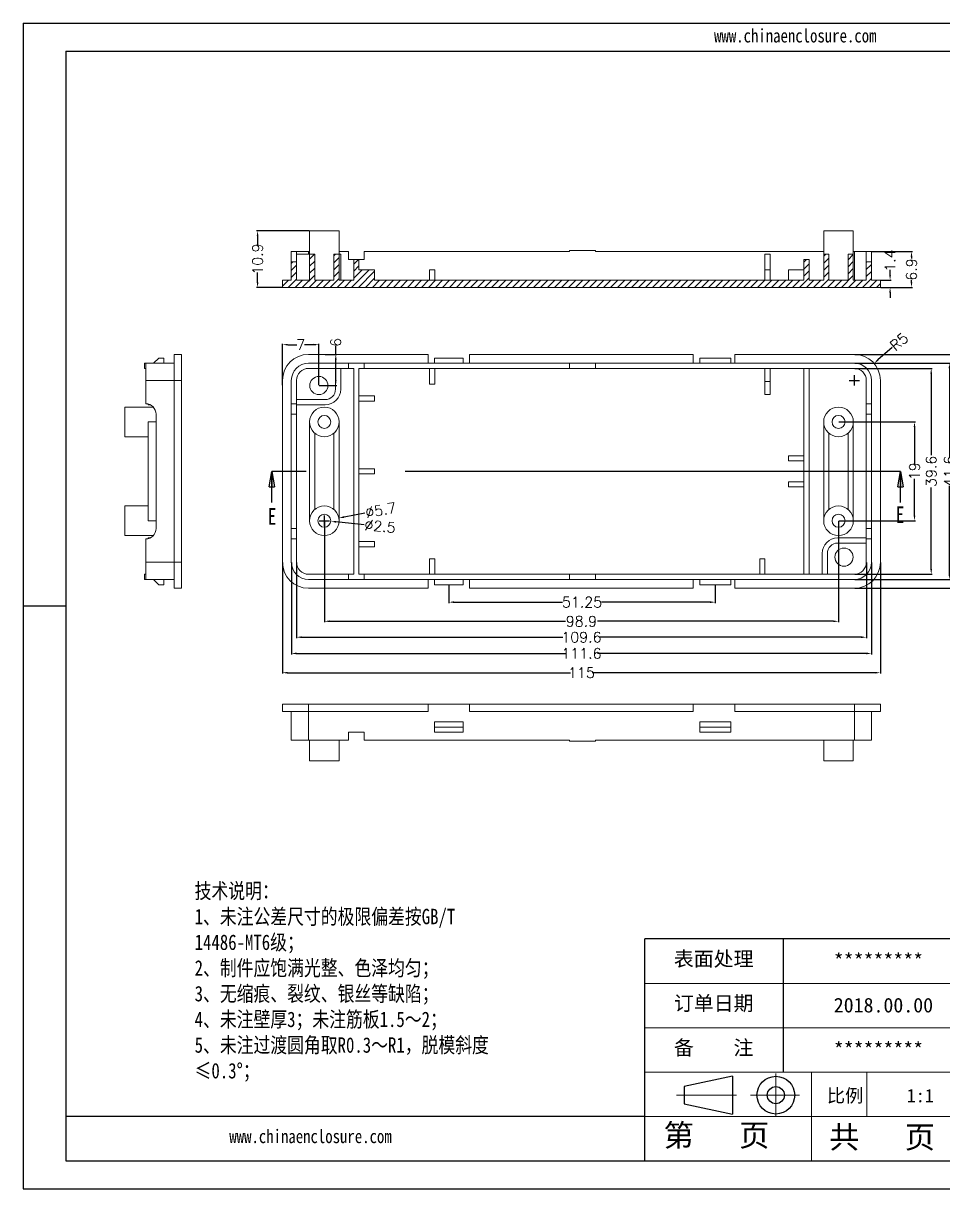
# Model space of a CAD drawing. Header units: inches. Extents: x 2946 to 3809, y 1126 to 1353.
# Drawn here: x 3329.1 to 3506.1, y 1128.8 to 1352.9 of the extents above; entities that cross this region are included whole.
import ezdxf

# ---------------------------------------------------------------- set-up
doc = ezdxf.new("R2010")
doc.units = ezdxf.units.IN
doc.header["$LTSCALE"] = 15
doc.linetypes.add('CENTER2', pattern=[28.575, 19.05, -3.175, 3.175, -3.175])
doc.linetypes.add('PHANTOM', pattern=[12.7, 6.35, -1.27, 1.27, -1.27, 1.27, -1.27])
doc.layers.add('文字', color=81, linetype='Continuous')
for name, color, linetype, lineweight in [('粗实线', 7, 'Continuous', 30), ('细实线', 3, 'Continuous', 9), ('细点划线', 2, 'CENTER2', 9)]:
    doc.layers.add(name, color=color, linetype=linetype, lineweight=lineweight)
doc.styles.add('SLDTEXTSTYLE0', font='TXT', dxfattribs={"width": 0.75})
doc.styles.get("Standard").update_dxf_attribs({"font": 'txt', "bigfont": 'gbcbig.shx'})
doc.styles.add('宋体', font='', dxfattribs={"width": 0.8, "height": 3.5})
doc.styles.get('宋体').set_extended_font_data('SimSun')
doc.dimstyles.new('2.5', dxfattribs={"dimtxt": 2, "dimasz": 1, "dimexe": 0.18, "dimexo": 0.0625, "dimgap": 0.09, "dimtad": 0, "dimdsep": 46, "dimtxsty": 'Standard', "dimcen": 1, "dimclrd": 3, "dimclre": 3, "dimadec": 0, "dimazin": 2, "dimtfac": 1, "dimtofl": 0, "dimtmove": 0, "dimatfit": 3, "dimfxl": 1, "dimtolj": 1, "dimtzin": 0, "dimarcsym": 0})

# ---------------------------------------------------------------- blocks, each defined once
blk = doc.blocks.new('_CLOSED')
at = {"color": 0, "linetype": 'ByBlock', "lineweight": -2}
for p, q in [((-1, 0.166667), (0, 0)), ((-1, 0.166667), (-1, -0.166667)), ((0, 0), (-1, -0.166667)), ((0, 0), (-1, 0))]:
    blk.add_line(p, q, dxfattribs=at)
blk = doc.blocks.new('*D232')
at = {"color": 3, "lineweight": -2}
for p, q in [((3410.95, 1244.89), (3410.95, 1241.41)), ((3462.2, 1244.89), (3462.2, 1241.41)), ((3411.95, 1241.59), (3432.82, 1241.59)), ((3461.2, 1241.59), (3440.33, 1241.59))]:
    blk.add_line(p, q, dxfattribs=at)
at = {"color": 3}
for points in [[(3411.95, 1241.76), (3411.95, 1241.43), (3410.95, 1241.59)], [(3461.2, 1241.76), (3461.2, 1241.43), (3462.2, 1241.59)]]:
    blk.add_solid(points, dxfattribs=at)
at = {"layer": 'Defpoints', "color": 0}
for p in [(3410.95, 1244.96), (3462.2, 1244.96), (3462.2, 1241.59)]:
    blk.add_point(p, dxfattribs=at)
at = {"color": 0, "insert": (3436.57, 1241.59), "char_height": 2, "attachment_point": 5}
blk.add_mtext('\\A1;51.25', dxfattribs=at)
blk = doc.blocks.new('*D233')
at = {"color": 3, "lineweight": -2}
for p, q in [((3387, 1257.19), (3387, 1237.73)), ((3485.9, 1257.19), (3485.9, 1237.73)), ((3388, 1237.91), (3433.36, 1237.91)), ((3484.9, 1237.91), (3439.54, 1237.91))]:
    blk.add_line(p, q, dxfattribs=at)
at = {"color": 3}
for points in [[(3388, 1238.08), (3388, 1237.75), (3387, 1237.91)], [(3484.9, 1238.08), (3484.9, 1237.75), (3485.9, 1237.91)]]:
    blk.add_solid(points, dxfattribs=at)
at = {"layer": 'Defpoints', "color": 0}
for p in [(3387, 1257.26), (3485.9, 1257.26), (3485.9, 1237.91)]:
    blk.add_point(p, dxfattribs=at)
at = {"color": 0, "insert": (3436.45, 1237.91), "char_height": 2, "attachment_point": 5}
blk.add_mtext('\\A1;98.9', dxfattribs=at)
blk = doc.blocks.new('*D234')
at = {"color": 3, "lineweight": -2}
for p, q in [((3381.65, 1249.19), (3381.65, 1234.67)), ((3491.25, 1249.19), (3491.25, 1234.67)), ((3382.65, 1234.85), (3432.86, 1234.85)), ((3490.25, 1234.85), (3440.04, 1234.85))]:
    blk.add_line(p, q, dxfattribs=at)
at = {"color": 3}
for points in [[(3382.65, 1235.02), (3382.65, 1234.68), (3381.65, 1234.85)], [(3490.25, 1235.02), (3490.25, 1234.68), (3491.25, 1234.85)]]:
    blk.add_solid(points, dxfattribs=at)
at = {"layer": 'Defpoints', "color": 0}
for p in [(3381.65, 1249.26), (3491.25, 1249.26), (3381.65, 1234.85)]:
    blk.add_point(p, dxfattribs=at)
at = {"color": 0, "insert": (3436.45, 1234.85), "char_height": 2, "attachment_point": 5}
blk.add_mtext('\\A1;109.6', dxfattribs=at)
blk = doc.blocks.new('*D235')
at = {"color": 3, "lineweight": -2}
for p, q in [((3380.65, 1249.19), (3380.65, 1231.55)), ((3492.25, 1249.19), (3492.25, 1231.55)), ((3381.65, 1231.73), (3433.36, 1231.73)), ((3491.25, 1231.73), (3439.54, 1231.73))]:
    blk.add_line(p, q, dxfattribs=at)
at = {"color": 3}
for points in [[(3381.65, 1231.9), (3381.65, 1231.56), (3380.65, 1231.73)], [(3491.25, 1231.9), (3491.25, 1231.56), (3492.25, 1231.73)]]:
    blk.add_solid(points, dxfattribs=at)
at = {"layer": 'Defpoints', "color": 0}
for p in [(3380.65, 1249.26), (3492.25, 1249.26), (3380.65, 1231.73)]:
    blk.add_point(p, dxfattribs=at)
at = {"color": 0, "insert": (3436.45, 1231.73), "char_height": 2, "attachment_point": 5}
blk.add_mtext('\\A1;111.6', dxfattribs=at)
blk = doc.blocks.new('*D236')
at = {"color": 3, "lineweight": -2}
for p, q in [((3378.95, 1249.19), (3378.95, 1227.84)), ((3493.95, 1249.19), (3493.95, 1227.84)), ((3379.95, 1228.02), (3434.36, 1228.02)), ((3492.95, 1228.02), (3438.54, 1228.02))]:
    blk.add_line(p, q, dxfattribs=at)
at = {"color": 3}
for points in [[(3379.95, 1228.19), (3379.95, 1227.85), (3378.95, 1228.02)], [(3492.95, 1228.19), (3492.95, 1227.85), (3493.95, 1228.02)]]:
    blk.add_solid(points, dxfattribs=at)
at = {"layer": 'Defpoints', "color": 0}
for p in [(3378.95, 1249.26), (3493.95, 1249.26), (3378.95, 1228.02)]:
    blk.add_point(p, dxfattribs=at)
at = {"color": 0, "insert": (3436.45, 1228.02), "char_height": 2, "attachment_point": 5}
blk.add_mtext('\\A1;115', dxfattribs=at)
blk = doc.blocks.new('*D237')
at = {"color": 3, "lineweight": -2}
for p, q in [((3485.96, 1276.26), (3500.69, 1276.26)), ((3500.51, 1275.26), (3500.51, 1268.18)), ((3500.51, 1258.26), (3500.51, 1265.33)), ((3485.96, 1257.26), (3500.69, 1257.26))]:
    blk.add_line(p, q, dxfattribs=at)
at = {"color": 3}
for points in [[(3500.35, 1275.26), (3500.68, 1275.26), (3500.51, 1276.26)], [(3500.35, 1258.26), (3500.68, 1258.26), (3500.51, 1257.26)]]:
    blk.add_solid(points, dxfattribs=at)
at = {"layer": 'Defpoints', "color": 0}
for p in [(3485.9, 1276.26), (3500.51, 1276.26), (3485.9, 1257.26)]:
    blk.add_point(p, dxfattribs=at)
at = {"color": 0, "insert": (3500.51, 1266.76), "char_height": 2, "attachment_point": 5, "rotation": 90}
blk.add_mtext('\\A1;19', dxfattribs=at)
blk = doc.blocks.new('*D238')
at = {"color": 3, "lineweight": -2}
for p, q in [((3489.01, 1286.56), (3503.91, 1286.56)), ((3503.73, 1285.56), (3503.73, 1269.85)), ((3503.73, 1247.96), (3503.73, 1263.67)), ((3489.01, 1246.96), (3503.91, 1246.96))]:
    blk.add_line(p, q, dxfattribs=at)
at = {"color": 3}
for points in [[(3503.56, 1285.56), (3503.89, 1285.56), (3503.73, 1286.56)], [(3503.56, 1247.96), (3503.89, 1247.96), (3503.73, 1246.96)]]:
    blk.add_solid(points, dxfattribs=at)
at = {"layer": 'Defpoints', "color": 0}
for p in [(3488.95, 1286.56), (3503.73, 1286.56), (3488.95, 1246.96)]:
    blk.add_point(p, dxfattribs=at)
at = {"color": 0, "insert": (3503.73, 1266.76), "char_height": 2, "attachment_point": 5, "rotation": 90}
blk.add_mtext('\\A1;39.6', dxfattribs=at)
blk = doc.blocks.new('*D239')
at = {"color": 3, "lineweight": -2}
for p, q in [((3489.01, 1287.56), (3507.4, 1287.56)), ((3507.22, 1286.56), (3507.22, 1269.51)), ((3507.22, 1246.96), (3507.22, 1264)), ((3489.01, 1245.96), (3507.4, 1245.96))]:
    blk.add_line(p, q, dxfattribs=at)
at = {"color": 3}
for points in [[(3507.06, 1286.56), (3507.39, 1286.56), (3507.22, 1287.56)], [(3507.06, 1246.96), (3507.39, 1246.96), (3507.22, 1245.96)]]:
    blk.add_solid(points, dxfattribs=at)
at = {"layer": 'Defpoints', "color": 0}
for p in [(3488.95, 1287.56), (3507.22, 1287.56), (3488.95, 1245.96)]:
    blk.add_point(p, dxfattribs=at)
at = {"color": 0, "insert": (3507.22, 1266.76), "char_height": 2, "attachment_point": 5, "rotation": 90}
blk.add_mtext('\\A1;41.6', dxfattribs=at)
blk = doc.blocks.new('*D240')
at = {"color": 3, "lineweight": -2}
for p, q in [((3489.01, 1289.26), (3511.08, 1289.26)), ((3510.9, 1288.26), (3510.9, 1268.51)), ((3510.9, 1245.26), (3510.9, 1265)), ((3489.01, 1244.26), (3511.08, 1244.26))]:
    blk.add_line(p, q, dxfattribs=at)
at = {"color": 3}
for points in [[(3510.73, 1288.26), (3511.07, 1288.26), (3510.9, 1289.26)], [(3510.73, 1245.26), (3511.07, 1245.26), (3510.9, 1244.26)]]:
    blk.add_solid(points, dxfattribs=at)
at = {"layer": 'Defpoints', "color": 0}
for p in [(3488.95, 1289.26), (3510.9, 1289.26), (3488.95, 1244.26)]:
    blk.add_point(p, dxfattribs=at)
at = {"color": 0, "insert": (3510.9, 1266.76), "char_height": 2, "attachment_point": 5, "rotation": 90}
blk.add_mtext('\\A1;45', dxfattribs=at)
blk = doc.blocks.new('*D241')
at = {"color": 3, "lineweight": -2}
for p, q in [((3387, 1256.26), (3387, 1258.26)), ((3394.8, 1258.72), (3390.78, 1257.96)), ((3386, 1257.26), (3388, 1257.26))]:
    blk.add_line(p, q, dxfattribs=at)
at = {"color": 3}
blk.add_solid([(3390.75, 1258.13), (3390.81, 1257.8), (3389.8, 1257.78)], dxfattribs=at)
at = {"layer": 'Defpoints', "color": 0}
for p in [(3389.8, 1257.78), (3384.2, 1256.73)]:
    blk.add_point(p, dxfattribs=at)
at = {"color": 0, "insert": (3397.84, 1259.28), "char_height": 2, "attachment_point": 5, "rotation": 10.584}
blk.add_mtext('\\A1;∅5.7', dxfattribs=at)
blk = doc.blocks.new('*D242')
at = {"color": 3, "lineweight": -2}
for p, q in [((3387, 1256.26), (3387, 1258.26)), ((3386, 1257.26), (3388, 1257.26)), ((3394.65, 1256.49), (3389.24, 1257.03))]:
    blk.add_line(p, q, dxfattribs=at)
at = {"color": 3}
blk.add_solid([(3389.25, 1257.2), (3389.22, 1256.87), (3388.24, 1257.13)], dxfattribs=at)
at = {"layer": 'Defpoints', "color": 0}
for p in [(3385.75, 1257.38), (3388.24, 1257.13)]:
    blk.add_point(p, dxfattribs=at)
at = {"color": 0, "insert": (3397.72, 1256.18), "char_height": 2, "attachment_point": 5, "rotation": 354.2863}
blk.add_mtext('\\A1;∅2.5', dxfattribs=at)
blk = doc.blocks.new('*D243')
at = {"color": 3, "lineweight": -2}
for p, q in [((3378.95, 1283.32), (3378.95, 1291.3)), ((3385.95, 1283.32), (3385.95, 1291.3)), ((3379.95, 1291.12), (3381.69, 1291.12)), ((3384.95, 1291.12), (3383.2, 1291.12))]:
    blk.add_line(p, q, dxfattribs=at)
at = {"color": 3}
for points in [[(3379.95, 1291.29), (3379.95, 1290.96), (3378.95, 1291.12)], [(3384.95, 1291.29), (3384.95, 1290.96), (3385.95, 1291.12)]]:
    blk.add_solid(points, dxfattribs=at)
at = {"layer": 'Defpoints', "color": 0}
for p in [(3378.95, 1291.12), (3378.95, 1283.26), (3385.95, 1283.26)]:
    blk.add_point(p, dxfattribs=at)
at = {"color": 0, "insert": (3382.45, 1291.12), "char_height": 2, "attachment_point": 5}
blk.add_mtext('\\A1;7', dxfattribs=at)
blk = doc.blocks.new('*D244')
at = {"color": 3, "lineweight": -2}
for p, q in [((3387.18, 1289.26), (3389.38, 1289.26)), ((3389.2, 1289.26), (3389.2, 1290.81)), ((3389.2, 1284.26), (3389.2, 1288.26)), ((3386.01, 1283.26), (3389.38, 1283.26))]:
    blk.add_line(p, q, dxfattribs=at)
at = {"color": 3}
for points in [[(3389.03, 1288.26), (3389.36, 1288.26), (3389.2, 1289.26)], [(3389.03, 1284.26), (3389.36, 1284.26), (3389.2, 1283.26)]]:
    blk.add_solid(points, dxfattribs=at)
at = {"layer": 'Defpoints', "color": 0}
for p in [(3387.11, 1289.26), (3389.2, 1289.26), (3385.95, 1283.26)]:
    blk.add_point(p, dxfattribs=at)
at = {"color": 0, "insert": (3389.2, 1291.57), "char_height": 2, "attachment_point": 5, "rotation": 90}
blk.add_mtext('\\A1;6', dxfattribs=at)
blk = doc.blocks.new('*D245')
at = {"color": 3, "lineweight": -2}
for p, q in [((3495.82, 1304.54), (3495.82, 1305.54)), ((3494.01, 1303.54), (3496, 1303.54)), ((3494.01, 1302.14), (3496, 1302.14)), ((3495.82, 1301.14), (3495.82, 1300.14))]:
    blk.add_line(p, q, dxfattribs=at)
at = {"color": 3}
for points in [[(3495.65, 1304.54), (3495.98, 1304.54), (3495.82, 1303.54)], [(3495.65, 1301.14), (3495.98, 1301.14), (3495.82, 1302.14)]]:
    blk.add_solid(points, dxfattribs=at)
at = {"layer": 'Defpoints', "color": 0}
for p in [(3493.95, 1303.54), (3495.82, 1303.54), (3493.95, 1302.14)]:
    blk.add_point(p, dxfattribs=at)
at = {"color": 0, "insert": (3495.82, 1307.29), "char_height": 2, "attachment_point": 5, "rotation": 90}
blk.add_mtext('\\A1;1.4', dxfattribs=at)
blk = doc.blocks.new('*D246')
at = {"color": 3, "lineweight": -2}
for p, q in [((3492.31, 1309.04), (3500.12, 1309.04)), ((3499.94, 1308.04), (3499.94, 1307.68)), ((3499.94, 1303.14), (3499.94, 1303.5)), ((3494.01, 1302.14), (3500.12, 1302.14))]:
    blk.add_line(p, q, dxfattribs=at)
at = {"color": 3}
for points in [[(3499.77, 1308.04), (3500.1, 1308.04), (3499.94, 1309.04)], [(3499.77, 1303.14), (3500.1, 1303.14), (3499.94, 1302.14)]]:
    blk.add_solid(points, dxfattribs=at)
at = {"layer": 'Defpoints', "color": 0}
for p in [(3492.25, 1309.04), (3499.94, 1309.04), (3493.95, 1302.14)]:
    blk.add_point(p, dxfattribs=at)
at = {"color": 0, "insert": (3499.94, 1305.59), "char_height": 2, "attachment_point": 5, "rotation": 90}
blk.add_mtext('\\A1;6.9', dxfattribs=at)
blk = doc.blocks.new('*D247')
at = {"color": 3, "lineweight": -2}
for p, q in [((3384.08, 1313.04), (3373.98, 1313.04)), ((3374.16, 1312.04), (3374.16, 1310.18)), ((3374.16, 1303.14), (3374.16, 1305)), ((3378.88, 1302.14), (3373.98, 1302.14))]:
    blk.add_line(p, q, dxfattribs=at)
at = {"color": 3}
for points in [[(3373.99, 1312.04), (3374.32, 1312.04), (3374.16, 1313.04)], [(3373.99, 1303.14), (3374.32, 1303.14), (3374.16, 1302.14)]]:
    blk.add_solid(points, dxfattribs=at)
at = {"layer": 'Defpoints', "color": 0}
for p in [(3374.16, 1313.04), (3384.15, 1313.04), (3378.95, 1302.14)]:
    blk.add_point(p, dxfattribs=at)
at = {"color": 0, "insert": (3374.16, 1307.59), "char_height": 2, "attachment_point": 5, "rotation": 90}
blk.add_mtext('\\A1;10.9', dxfattribs=at)
blk = doc.blocks.new('*D258')
at = {"color": 3, "lineweight": -2}
for p, q in [((3496.23, 1290.55), (3493.49, 1288.18)), ((3488.95, 1283.26), (3488.95, 1285.26)), ((3487.95, 1284.26), (3489.95, 1284.26))]:
    blk.add_line(p, q, dxfattribs=at)
at = {"color": 3}
blk.add_solid([(3493.38, 1288.31), (3493.6, 1288.05), (3492.73, 1287.53)], dxfattribs=at)
at = {"layer": 'Defpoints', "color": 0}
for p in [(3492.73, 1287.53), (3488.95, 1284.26)]:
    blk.add_point(p, dxfattribs=at)
at = {"color": 0, "insert": (3497.56, 1291.7), "char_height": 2, "attachment_point": 5, "rotation": 40.8253}
blk.add_mtext('\\A1;R5', dxfattribs=at)

msp = doc.modelspace()

# ---------------------------------------------------------------- hatches: boundary and pattern name
at = {"linetype": 'Continuous', "lineweight": 0}
h = msp.add_hatch(dxfattribs=at)
h.set_pattern_fill('ANSI31', color=4, scale=0.3, style=0)
h.set_pattern_definition([(45, (-343.5881, -406.3511), (-0.6735192, 0.6735192), [])])
h.paths.add_polyline_path([(3493.947, 1302.135), (3493.947, 1303.535), (3492.247, 1303.535), (3492.247, 1307.035), (3491.247, 1307.035), (3491.247, 1303.535), (3488.747, 1303.535), (3488.747, 1308.535), (3487.747, 1308.535), (3487.747, 1303.535), (3484.047, 1303.535), (3484.047, 1308.535), (3483.047, 1308.535), (3483.047, 1303.535), (3480.247, 1303.535), (3480.247, 1307.535), (3479.247, 1307.535), (3479.247, 1303.535), (3396.647, 1303.535), (3396.647, 1305.535), (3393.647, 1305.535), (3393.647, 1307.535), (3392.647, 1307.535), (3392.647, 1303.535), (3389.847, 1303.535), (3389.847, 1308.535), (3388.847, 1308.535), (3388.847, 1303.535), (3385.147, 1303.535), (3385.147, 1308.535), (3384.147, 1308.535), (3384.147, 1303.535), (3381.647, 1303.535), (3381.647, 1307.035), (3380.647, 1307.035), (3380.647, 1303.535), (3378.947, 1303.535), (3378.947, 1302.135)], flags=0)

# ---------------------------------------------------------------- linework, layer by layer
for p, q in [((3329.096, 1352.94), (3646.14, 1352.94)), ((3329.096, 1352.94), (3329.096, 1128.767)), ((3337.299, 1347.602), (3640.802, 1347.602)), ((3337.299, 1347.602), (3337.299, 1134.104)), ((3337.299, 1240.853), (3329.096, 1240.853)), ((3329.096, 1232.551), (3329.096, 1128.767)), ((3512.704, 1176.804), (3448.654, 1176.804)), ((3448.654, 1134.104), (3448.654, 1176.804)), ((3475.342, 1151.184), (3475.342, 1176.804)), ((3448.654, 1142.644), (3337.299, 1142.644)), ((3337.299, 1134.104), (3640.802, 1134.104)), ((3329.096, 1128.767), (3646.14, 1128.767)), ((3329.096, 1128.767), (3475.875, 1128.767))]:
    msp.add_line(p, q)
at = {"color": 7, "linetype": 'Continuous', "lineweight": 15}
for p, q in [((3384.147, 1313.035), (3384.147, 1308.535)), ((3384.147, 1313.035), (3389.847, 1313.035)), ((3389.847, 1308.535), (3389.847, 1313.035)), ((3483.047, 1313.035), (3483.047, 1308.535)), ((3488.747, 1313.035), (3483.047, 1313.035)), ((3488.747, 1308.535), (3488.747, 1313.035)), ((3434.147, 1309.235), (3434.147, 1309.035)), ((3434.147, 1309.235), (3439.147, 1309.235)), ((3439.147, 1309.235), (3439.147, 1309.035)), ((3381.647, 1309.035), (3380.647, 1309.035)), ((3380.647, 1307.035), (3380.647, 1309.035)), ((3380.647, 1307.035), (3380.647, 1303.535)), ((3380.647, 1307.035), (3381.647, 1307.035)), ((3381.647, 1309.035), (3381.647, 1308.535)), ((3383.947, 1309.035), (3381.647, 1309.035)), ((3381.647, 1308.535), (3381.647, 1308.163)), ((3381.647, 1308.535), (3384.147, 1308.535)), ((3381.647, 1308.163), (3381.647, 1307.035)), ((3381.647, 1307.035), (3381.647, 1303.535)), ((3384.147, 1309.035), (3383.947, 1309.035)), ((3384.147, 1308.535), (3384.147, 1303.535)), ((3384.147, 1308.535), (3385.147, 1308.535)), ((3385.147, 1303.535), (3385.147, 1308.535)), ((3388.847, 1308.535), (3388.847, 1303.535)), ((3388.847, 1308.535), (3389.847, 1308.535)), ((3391.647, 1309.035), (3389.847, 1309.035)), ((3389.847, 1303.535), (3389.847, 1308.535)), ((3389.847, 1308.535), (3390.147, 1308.535)), ((3390.147, 1308.535), (3390.147, 1303.535)), ((3391.647, 1307.535), (3391.647, 1309.035)), ((3391.647, 1307.535), (3392.647, 1307.535)), ((3392.647, 1307.535), (3392.647, 1303.535)), ((3392.647, 1307.535), (3393.647, 1307.535)), ((3393.647, 1305.535), (3393.647, 1307.535)), ((3393.647, 1307.535), (3394.647, 1307.535)), ((3394.647, 1307.535), (3394.647, 1309.035)), ((3434.147, 1309.035), (3394.647, 1309.035)), ((3483.047, 1309.035), (3439.147, 1309.035)), ((3471.747, 1308.535), (3472.747, 1308.535)), ((3471.747, 1308.535), (3471.747, 1305.535)), ((3472.747, 1308.535), (3472.747, 1305.535)), ((3479.247, 1303.535), (3479.247, 1307.535)), ((3479.247, 1307.535), (3480.247, 1307.535)), ((3480.247, 1307.535), (3480.247, 1303.535)), ((3483.047, 1303.535), (3483.047, 1308.535)), ((3483.047, 1308.535), (3484.047, 1308.535)), ((3484.047, 1308.535), (3484.047, 1303.535)), ((3487.747, 1303.535), (3487.747, 1308.535)), ((3487.747, 1308.535), (3488.747, 1308.535)), ((3488.947, 1309.035), (3488.747, 1309.035)), ((3488.747, 1308.535), (3488.747, 1303.535)), ((3488.947, 1309.035), (3488.947, 1303.535)), ((3491.247, 1309.035), (3488.947, 1309.035)), ((3491.247, 1309.035), (3492.247, 1309.035)), ((3491.247, 1307.035), (3491.247, 1309.035)), ((3491.247, 1303.535), (3491.247, 1307.035)), ((3491.247, 1307.035), (3492.247, 1307.035)), ((3492.247, 1309.035), (3492.247, 1307.035)), ((3492.247, 1303.535), (3492.247, 1307.035)), ((3393.647, 1305.535), (3396.647, 1305.535)), ((3396.647, 1303.535), (3396.647, 1305.535)), ((3407.247, 1305.535), (3407.247, 1303.535)), ((3408.247, 1305.535), (3407.247, 1305.535)), ((3408.247, 1305.535), (3408.247, 1303.535)), ((3471.747, 1305.535), (3472.747, 1305.535)), ((3471.747, 1305.535), (3471.747, 1303.535)), ((3472.747, 1305.535), (3472.747, 1303.535)), ((3476.247, 1305.535), (3479.247, 1305.535)), ((3476.247, 1305.535), (3476.247, 1303.535)), ((3380.647, 1303.535), (3378.947, 1303.535)), ((3378.947, 1303.535), (3378.947, 1302.135)), ((3384.147, 1303.535), (3381.647, 1303.535)), ((3388.847, 1303.535), (3385.147, 1303.535)), ((3392.647, 1303.535), (3389.847, 1303.535)), ((3479.247, 1303.535), (3396.647, 1303.535)), ((3483.047, 1303.535), (3480.247, 1303.535)), ((3487.747, 1303.535), (3484.047, 1303.535)), ((3491.247, 1303.535), (3488.747, 1303.535)), ((3493.947, 1303.535), (3492.247, 1303.535)), ((3493.947, 1302.135), (3493.947, 1303.535)), ((3493.947, 1302.135), (3378.947, 1302.135)), ((3358.134, 1289.257), (3359.534, 1289.257)), ((3358.134, 1284.257), (3358.134, 1289.257)), ((3359.534, 1289.257), (3359.534, 1284.257)), ((3406.947, 1289.257), (3383.947, 1289.257)), ((3406.947, 1287.557), (3406.947, 1289.257)), ((3414.947, 1289.257), (3414.947, 1287.557)), ((3457.947, 1289.257), (3414.947, 1289.257)), ((3457.947, 1289.257), (3457.947, 1287.557)), ((3465.947, 1287.557), (3465.947, 1289.257)), ((3488.947, 1289.257), (3465.947, 1289.257)), ((3352.434, 1286.557), (3352.434, 1287.557)), ((3352.434, 1287.557), (3352.634, 1287.557)), ((3352.634, 1284.257), (3352.634, 1287.557)), ((3352.634, 1287.557), (3358.134, 1287.557)), ((3355.134, 1288.557), (3354.134, 1287.557)), ((3356.134, 1288.557), (3355.134, 1288.557)), ((3356.134, 1288.557), (3356.134, 1287.557)), ((3391.647, 1287.557), (3383.947, 1287.557)), ((3391.647, 1286.557), (3391.647, 1287.557)), ((3394.647, 1287.557), (3391.647, 1287.557)), ((3394.647, 1287.557), (3394.647, 1286.557)), ((3434.147, 1287.557), (3394.647, 1287.557)), ((3408.197, 1288.557), (3413.697, 1288.557)), ((3408.197, 1287.557), (3408.197, 1288.557)), ((3413.697, 1288.557), (3413.697, 1287.557)), ((3434.147, 1287.557), (3434.147, 1286.557)), ((3439.147, 1287.557), (3434.147, 1287.557)), ((3439.147, 1286.557), (3439.147, 1287.557)), ((3488.947, 1287.557), (3439.147, 1287.557)), ((3459.197, 1287.557), (3459.197, 1288.557)), ((3459.197, 1288.557), (3465.197, 1288.557)), ((3465.197, 1288.557), (3465.197, 1287.557)), ((3352.434, 1286.557), (3352.634, 1286.557)), ((3391.647, 1286.557), (3383.947, 1286.557)), ((3389.147, 1286.557), (3389.147, 1282.557)), ((3390.147, 1282.557), (3390.147, 1286.557)), ((3391.647, 1286.557), (3392.647, 1286.557)), ((3392.647, 1286.557), (3392.647, 1246.957)), ((3393.647, 1246.957), (3393.647, 1286.557)), ((3393.647, 1286.557), (3394.647, 1286.557)), ((3434.147, 1286.557), (3394.647, 1286.557)), ((3407.247, 1283.557), (3407.247, 1286.557)), ((3408.247, 1286.557), (3408.247, 1283.557)), ((3434.147, 1286.557), (3439.147, 1286.557)), ((3488.947, 1286.557), (3439.147, 1286.557)), ((3471.747, 1286.557), (3471.747, 1284.057)), ((3472.747, 1284.057), (3472.747, 1286.557)), ((3479.247, 1246.957), (3479.247, 1286.557)), ((3480.247, 1286.557), (3480.247, 1246.957)), ((3352.634, 1284.257), (3358.134, 1284.257)), ((3352.634, 1279.757), (3352.634, 1284.257)), ((3359.534, 1284.257), (3358.134, 1284.257)), ((3358.134, 1249.257), (3358.134, 1284.257)), ((3359.534, 1249.257), (3359.534, 1284.257)), ((3378.947, 1284.257), (3378.947, 1249.257)), ((3380.647, 1284.257), (3380.647, 1279.757)), ((3381.647, 1284.257), (3381.647, 1279.757)), ((3408.247, 1283.557), (3407.247, 1283.557)), ((3471.747, 1284.057), (3472.747, 1284.057)), ((3471.747, 1284.057), (3471.747, 1281.557)), ((3472.747, 1281.557), (3472.747, 1284.057)), ((3491.247, 1279.757), (3491.247, 1284.257)), ((3492.247, 1279.757), (3492.247, 1284.257)), ((3493.947, 1249.257), (3493.947, 1284.257)), ((3387.147, 1280.557), (3381.647, 1280.557)), ((3396.647, 1281.257), (3393.647, 1281.257)), ((3393.647, 1280.257), (3396.647, 1280.257)), ((3396.647, 1280.257), (3396.647, 1281.257)), ((3471.747, 1281.557), (3472.747, 1281.557)), ((3354.11, 1279.107), (3348.634, 1279.107)), ((3348.634, 1279.107), (3348.634, 1273.407)), ((3353.134, 1279.557), (3353.134, 1279.694)), ((3353.506, 1279.557), (3353.134, 1279.557)), ((3381.647, 1279.757), (3380.647, 1279.757)), ((3380.647, 1277.757), (3380.647, 1279.757)), ((3381.647, 1279.757), (3381.647, 1279.694)), ((3381.647, 1279.694), (3381.647, 1279.557)), ((3381.647, 1279.557), (3381.647, 1277.757)), ((3381.647, 1279.557), (3387.147, 1279.557)), ((3491.247, 1279.757), (3492.247, 1279.757)), ((3491.247, 1277.757), (3491.247, 1279.757)), ((3492.247, 1279.757), (3492.247, 1277.757)), ((3353.134, 1276.257), (3353.134, 1257.257)), ((3354.634, 1277.757), (3354.634, 1255.757)), ((3381.647, 1277.757), (3380.647, 1277.757)), ((3380.647, 1277.757), (3380.647, 1255.757)), ((3381.647, 1255.757), (3381.647, 1277.757)), ((3384.147, 1276.257), (3384.147, 1257.257)), ((3389.847, 1257.257), (3389.847, 1276.257)), ((3483.047, 1257.257), (3483.047, 1276.257)), ((3488.747, 1276.257), (3488.747, 1257.257)), ((3492.247, 1277.757), (3491.247, 1277.757)), ((3491.247, 1255.757), (3491.247, 1277.757)), ((3492.247, 1277.757), (3492.247, 1255.757)), ((3348.634, 1273.407), (3353.134, 1273.407)), ((3385.147, 1274.09), (3385.147, 1259.425)), ((3388.847, 1259.425), (3388.847, 1274.09)), ((3484.047, 1259.425), (3484.047, 1274.09)), ((3487.747, 1274.09), (3487.747, 1259.425)), ((3476.247, 1269.757), (3476.247, 1268.757)), ((3479.247, 1269.757), (3476.247, 1269.757)), ((3396.647, 1267.257), (3393.647, 1267.257)), ((3396.647, 1266.257), (3396.647, 1267.257)), ((3476.247, 1268.757), (3479.247, 1268.757)), ((3393.647, 1266.257), (3396.647, 1266.257)), ((3479.247, 1264.757), (3476.247, 1264.757)), ((3476.247, 1264.757), (3476.247, 1263.757)), ((3476.247, 1263.757), (3479.247, 1263.757)), ((3353.134, 1260.107), (3348.634, 1260.107)), ((3348.634, 1260.107), (3348.634, 1254.407)), ((3380.647, 1255.757), (3381.647, 1255.757)), ((3380.647, 1253.757), (3380.647, 1255.757)), ((3381.647, 1255.757), (3381.647, 1253.757)), ((3491.247, 1255.757), (3492.247, 1255.757)), ((3491.247, 1253.957), (3491.247, 1255.757)), ((3492.247, 1255.757), (3492.247, 1253.757)), ((3348.634, 1254.407), (3354.11, 1254.407)), ((3352.634, 1249.257), (3352.634, 1253.757)), ((3353.134, 1253.821), (3353.134, 1253.957)), ((3353.134, 1253.957), (3353.506, 1253.957)), ((3380.647, 1253.757), (3381.647, 1253.757)), ((3380.647, 1253.757), (3380.647, 1249.257)), ((3381.647, 1253.757), (3381.647, 1249.257)), ((3396.647, 1253.257), (3393.647, 1253.257)), ((3396.647, 1252.257), (3396.647, 1253.257)), ((3491.247, 1253.957), (3485.747, 1253.957)), ((3491.247, 1253.821), (3491.247, 1253.957)), ((3491.247, 1253.757), (3491.247, 1253.821)), ((3492.247, 1253.757), (3491.247, 1253.757)), ((3491.247, 1249.257), (3491.247, 1253.757)), ((3492.247, 1249.257), (3492.247, 1253.757)), ((3393.647, 1252.257), (3396.647, 1252.257)), ((3482.747, 1250.957), (3482.747, 1246.957)), ((3483.747, 1246.957), (3483.747, 1250.957)), ((3485.747, 1252.957), (3491.247, 1252.957)), ((3352.634, 1249.257), (3358.134, 1249.257)), ((3352.634, 1245.957), (3352.634, 1249.257)), ((3358.134, 1249.257), (3359.534, 1249.257)), ((3358.134, 1244.257), (3358.134, 1249.257)), ((3359.534, 1249.257), (3359.534, 1244.257)), ((3407.247, 1249.957), (3407.247, 1246.957)), ((3408.247, 1249.957), (3407.247, 1249.957)), ((3408.247, 1246.957), (3408.247, 1249.957)), ((3470.747, 1249.957), (3470.747, 1246.957)), ((3471.747, 1249.957), (3470.747, 1249.957)), ((3471.747, 1246.957), (3471.747, 1249.957)), ((3352.434, 1246.957), (3352.434, 1245.957)), ((3352.434, 1246.957), (3352.634, 1246.957)), ((3383.947, 1246.957), (3391.647, 1246.957)), ((3391.647, 1246.957), (3391.647, 1245.957)), ((3391.647, 1246.957), (3392.647, 1246.957)), ((3393.647, 1246.957), (3394.647, 1246.957)), ((3394.647, 1245.957), (3394.647, 1246.957)), ((3394.647, 1246.957), (3434.147, 1246.957)), ((3434.147, 1246.957), (3439.147, 1246.957)), ((3434.147, 1245.957), (3434.147, 1246.957)), ((3439.147, 1246.957), (3439.147, 1245.957)), ((3439.147, 1246.957), (3488.947, 1246.957)), ((3352.434, 1245.957), (3352.634, 1245.957)), ((3352.634, 1245.957), (3358.134, 1245.957)), ((3354.134, 1245.957), (3355.134, 1244.957)), ((3356.134, 1244.957), (3355.134, 1244.957)), ((3356.134, 1244.957), (3356.134, 1245.957)), ((3359.534, 1244.257), (3358.134, 1244.257)), ((3383.947, 1245.957), (3391.647, 1245.957)), ((3383.947, 1244.257), (3406.947, 1244.257)), ((3394.647, 1245.957), (3391.647, 1245.957)), ((3394.647, 1245.957), (3434.147, 1245.957)), ((3406.947, 1245.957), (3406.947, 1244.257)), ((3408.197, 1244.957), (3408.197, 1245.957)), ((3413.697, 1244.957), (3408.197, 1244.957)), ((3413.697, 1245.957), (3413.697, 1244.957)), ((3414.947, 1244.257), (3414.947, 1245.957)), ((3414.947, 1244.257), (3457.947, 1244.257)), ((3439.147, 1245.957), (3434.147, 1245.957)), ((3439.147, 1245.957), (3488.947, 1245.957)), ((3457.947, 1244.257), (3457.947, 1245.957)), ((3459.197, 1244.957), (3459.197, 1245.957)), ((3465.197, 1244.957), (3459.197, 1244.957)), ((3465.197, 1245.957), (3465.197, 1244.957)), ((3465.947, 1245.957), (3465.947, 1244.257)), ((3465.947, 1244.257), (3488.947, 1244.257)), ((3378.947, 1220.572), (3378.947, 1221.972)), ((3378.947, 1221.972), (3383.947, 1221.972)), ((3383.947, 1221.972), (3383.947, 1220.572)), ((3406.947, 1221.972), (3383.947, 1221.972)), ((3406.947, 1221.972), (3406.947, 1220.572)), ((3406.947, 1221.972), (3414.947, 1221.972)), ((3414.947, 1220.572), (3414.947, 1221.972)), ((3457.947, 1221.972), (3414.947, 1221.972)), ((3457.947, 1221.972), (3457.947, 1220.572)), ((3465.947, 1221.972), (3457.947, 1221.972)), ((3465.947, 1221.972), (3465.947, 1220.572)), ((3488.947, 1221.972), (3465.947, 1221.972)), ((3488.947, 1220.572), (3488.947, 1221.972)), ((3488.947, 1221.972), (3493.947, 1221.972)), ((3493.947, 1221.972), (3493.947, 1220.572)), ((3383.947, 1220.572), (3378.947, 1220.572)), ((3380.647, 1215.072), (3380.647, 1220.572)), ((3406.947, 1220.572), (3383.947, 1220.572)), ((3383.947, 1215.072), (3383.947, 1220.572)), ((3457.947, 1220.572), (3414.947, 1220.572)), ((3488.947, 1220.572), (3465.947, 1220.572)), ((3493.947, 1220.572), (3488.947, 1220.572)), ((3488.947, 1215.072), (3488.947, 1220.572)), ((3492.247, 1215.072), (3492.247, 1220.572)), ((3408.197, 1218.572), (3413.697, 1218.572)), ((3408.197, 1217.572), (3408.197, 1218.572)), ((3408.197, 1217.572), (3413.697, 1217.572)), ((3408.197, 1216.572), (3408.197, 1217.572)), ((3413.697, 1218.572), (3413.697, 1217.572)), ((3413.697, 1217.572), (3413.697, 1216.572)), ((3459.197, 1218.572), (3465.197, 1218.572)), ((3459.197, 1217.572), (3459.197, 1218.572)), ((3459.197, 1217.572), (3465.197, 1217.572)), ((3459.197, 1216.572), (3459.197, 1217.572)), ((3465.197, 1218.572), (3465.197, 1217.572)), ((3465.197, 1217.572), (3465.197, 1216.572)), ((3383.947, 1215.072), (3380.647, 1215.072)), ((3391.647, 1215.072), (3383.947, 1215.072)), ((3384.147, 1215.072), (3384.147, 1211.072)), ((3389.847, 1211.072), (3389.847, 1215.072)), ((3394.647, 1216.572), (3391.647, 1216.572)), ((3391.647, 1216.572), (3391.647, 1215.072)), ((3394.647, 1216.572), (3394.647, 1215.072)), ((3434.147, 1215.072), (3394.647, 1215.072)), ((3413.697, 1216.572), (3408.197, 1216.572)), ((3434.147, 1214.872), (3434.147, 1215.072)), ((3488.947, 1215.072), (3439.147, 1215.072)), ((3439.147, 1214.872), (3439.147, 1215.072)), ((3465.197, 1216.572), (3459.197, 1216.572)), ((3483.047, 1215.072), (3483.047, 1211.072)), ((3488.747, 1211.072), (3488.747, 1215.072)), ((3492.247, 1215.072), (3488.947, 1215.072)), ((3439.147, 1214.872), (3434.147, 1214.872)), ((3389.847, 1211.072), (3384.147, 1211.072)), ((3483.047, 1211.072), (3488.747, 1211.072))]:
    msp.add_line(p, q, dxfattribs=at)
at = {"color": 8, "linetype": 'Continuous', "lineweight": 15}
for p, q in [((3383.947, 1309.035), (3383.947, 1308.535)), ((3353.134, 1276.257), (3354.634, 1276.257)), ((3353.134, 1257.257), (3354.634, 1257.257))]:
    msp.add_line(p, q, dxfattribs=at)
at = {"color": 1, "linetype": 'PHANTOM', "lineweight": 30}
msp.add_line((3497.822, 1266.757), (3376.89, 1266.757), dxfattribs=at)
at = {"color": 7, "linetype": 'Continuous', "lineweight": 30}
for p, q in [((3376.89, 1260.757), (3376.89, 1266.757)), ((3497.822, 1260.757), (3497.822, 1266.757))]:
    msp.add_line(p, q, dxfattribs=at)
at = {"color": 7, "linetype": 'Continuous', "lineweight": 15}
for centre, radius in [((3385.947, 1283.257), 1.75), ((3386.997, 1276.257), 2.85), ((3485.897, 1276.257), 2.85), ((3386.997, 1276.257), 1.25), ((3485.897, 1276.257), 1.25), ((3386.997, 1257.257), 2.85), ((3485.897, 1257.257), 2.85), ((3386.997, 1257.257), 1.25), ((3485.897, 1257.257), 1.25), ((3486.947, 1250.257), 1.75)]:
    msp.add_circle(centre, radius, dxfattribs=at)
for centre, radius, start, end in [((3383.947, 1284.257), 5, 90, 180), ((3488.947, 1284.257), 5, 0, 90), ((3383.947, 1284.257), 3.3, 90, 180), ((3488.947, 1284.257), 3.3, 0, 90), ((3383.947, 1284.257), 2.3, 90, 180), ((3488.947, 1284.257), 2.3, 0, 90), ((3387.147, 1282.557), 2, 270, 0), ((3387.147, 1282.557), 3, 270, 0), ((3352.634, 1277.757), 2, 0, 90), ((3352.634, 1255.757), 2, 270, 0), ((3485.747, 1250.957), 3, 90, 180), ((3485.747, 1250.957), 2, 90, 180), ((3383.947, 1249.257), 5, 180, 270), ((3383.947, 1249.257), 3.3, 180, 270), ((3383.947, 1249.257), 2.3, 180, 270), ((3488.947, 1249.257), 2.3, 270, 0), ((3488.947, 1249.257), 3.3, 270, 0), ((3488.947, 1249.257), 5, 270, 0)]:
    msp.add_arc(centre, radius, start, end, dxfattribs=at)
at = {"layer": '粗实线', "color": 7}
for p, q in [((3465.532, 1150.385), (3456.201, 1148.408)), ((3465.532, 1150.385), (3465.532, 1143.072)), ((3456.201, 1148.408), (3456.201, 1145.108)), ((3456.201, 1145.108), (3465.532, 1143.072))]:
    msp.add_line(p, q, dxfattribs=at)
for radius in [3.628, 1.65]:
    msp.add_circle((3473.837, 1146.758), radius, dxfattribs=at)
at = {"layer": '细实线', "color": 7}
for p, q in [((3512.704, 1168.264), (3448.654, 1168.264)), ((3512.704, 1159.724), (3448.654, 1159.724)), ((3640.802, 1151.184), (3448.654, 1151.184)), ((3480.679, 1151.184), (3480.679, 1134.104)), ((3491.354, 1151.184), (3491.354, 1142.644)), ((3512.704, 1142.644), (3448.654, 1142.644))]:
    msp.add_line(p, q, dxfattribs=at)
at = {"layer": '细点划线', "color": 7}
for p, q in [((3473.837, 1150.934), (3473.837, 1142.644)), ((3454.714, 1146.758), (3466.247, 1146.758)), ((3468.985, 1146.758), (3478.362, 1146.758))]:
    msp.add_line(p, q, dxfattribs=at)

# ---------------------------------------------------------------- block references
at = {"color": 7, "linetype": 'Continuous', "lineweight": 30, "xscale": 3, "yscale": 3, "zscale": 0.5, "rotation": 90}
for p in [(3376.89, 1266.757), (3497.822, 1266.757)]:
    msp.add_blockref('_CLOSED', p, dxfattribs=at)

# ---------------------------------------------------------------- texts
at = {"color": 7, "linetype": 'Continuous', "char_height": 3.175, "attachment_point": 1, "style": 'SLDTEXTSTYLE0'}
for insert in [(3496.924, 1260.013), (3376.132, 1259.673)]:
    msp.add_mtext('E', dxfattribs=dict(at, insert=insert))
at = {"char_height": 2.8085, "width": 1596.20909, "attachment_point": 1}
for s, insert in [('{\\fSimHei|b0|i0|c134|p49;表面处理}', (3454.224, 1174.38)), ('{\\fSimHei|b0|i0|c134|p49;*********}', (3484.985, 1174.019)), ('{\\fSimHei|b0|i0|c134|p49;订单日期}', (3454.224, 1165.841)), ('{\\fSimHei|b0|i0|c134|p49;2018.00.00}', (3484.985, 1165.479)), ('{\\fSimHei|b0|i0|c134|p49;备    注}', (3454.224, 1157.301)), ('{\\fSimHei|b0|i0|c134|p49;*********}', (3484.985, 1156.939))]:
    msp.add_mtext(s, dxfattribs=dict(at, insert=insert))
at = {"layer": '文字', "color": 0, "attachment_point": 1, "style": '宋体'}
for s, insert, char_height, width in [('www.chinaenclosure.com', (3461.959, 1351.864), 2.60942, 45.84498), ('{\\H1.111x;技术说明：\\P1、未注公差尺寸的极限偏差按GB/T 14486-MT6级；\\P2、制件应饱满光整、色泽均匀；\\P3、无缩痕、裂纹、银丝等缺陷；\\P4、未注壁厚3；未注筋板1.5～2；\\P5、未注过渡圆角取R0.3～R1，脱模斜度≤0.3%%D；}', (3362.051, 1187.544), 2.66872, 60.1114), ('www.chinaenclosure.com', (3368.717, 1140.145), 2.60942, 45.84498)]:
    msp.add_mtext(s, dxfattribs=dict(at, insert=insert, char_height=char_height, width=width))
at = {"layer": '细实线', "color": 7, "attachment_point": 1}
for s, insert, char_height, width in [('{\\fSimSun|b0|i0|c134|p54;比例}', (3483.668, 1147.95), 2.56197, 11.24627), ('{\\fSimSun|b0|i0|c134|p54;1:1}', (3499.013, 1147.95), 2.56197, 11.24627), ('{\\fSimSun|b0|i0|c134|p54;第   页}', (3452.247, 1141.177), 4.26996, 32.02468), ('{\\fSimSun|b0|i0|c134|p54; 共   页}', (3481.202, 1140.814), 4.26996, 32.02468)]:
    msp.add_mtext(s, dxfattribs=dict(at, insert=insert, char_height=char_height, width=width))

# ---------------------------------------------------------------- dimensions: what is measured, and where the dimension line sits
for base, p1, p2, picture, middle in [((3374.155, 1313.035), (3378.947, 1302.135), (3384.147, 1313.035), '*D247', (3374.155, 1307.585)), ((3495.817, 1303.535), (3493.947, 1302.135), (3493.947, 1303.535), '*D245', (3495.817, 1307.292)), ((3499.938, 1309.035), (3493.947, 1302.135), (3492.247, 1309.035), '*D246', (3499.938, 1305.585)), ((3510.902, 1289.257), (3488.947, 1244.257), (3488.947, 1289.257), '*D240', (3510.902, 1266.757)), ((3507.222, 1287.557), (3488.947, 1245.957), (3488.947, 1287.557), '*D239', (3507.222, 1266.757)), ((3503.726, 1286.557), (3488.947, 1246.957), (3488.947, 1286.557), '*D238', (3503.726, 1266.757)), ((3500.512, 1276.257), (3485.897, 1257.257), (3485.897, 1276.257), '*D237', (3500.512, 1266.757))]:
    dim = msp.add_linear_dim(base=base, p1=p1, p2=p2, angle=90, dimstyle='2.5')
    dim.commit()
    dim.dimension.update_dxf_attribs({"geometry": picture, "text_midpoint": middle})
dim = msp.add_radius_dim(center=(3488.947, 1284.257), mpoint=(3492.73, 1287.526), dimstyle='2.5')
dim.commit()
dim.dimension.update_dxf_attribs({"geometry": '*D258', "text_midpoint": (3497.56, 1291.699), "dimtype": 164})
for base, p1, p2, picture, middle in [((3378.947, 1291.123), (3385.947, 1283.257), (3378.947, 1283.257), '*D243', (3382.447, 1291.123)), ((3485.897, 1237.915), (3386.997, 1257.257), (3485.897, 1257.257), '*D233', (3436.447, 1237.915)), ((3378.947, 1228.021), (3493.947, 1249.257), (3378.947, 1249.257), '*D236', (3436.447, 1228.021)), ((3380.647, 1231.73), (3492.247, 1249.257), (3380.647, 1249.257), '*D235', (3436.447, 1231.73)), ((3381.647, 1234.851), (3491.247, 1249.257), (3381.647, 1249.257), '*D234', (3436.447, 1234.851)), ((3462.197, 1241.592), (3410.947, 1244.957), (3462.197, 1244.957), '*D232', (3436.572, 1241.592))]:
    dim = msp.add_linear_dim(base=base, p1=p1, p2=p2, dimstyle='2.5')
    dim.commit()
    dim.dimension.update_dxf_attribs({"geometry": picture, "text_midpoint": middle})
dim = msp.add_linear_dim(base=(3389.198, 1289.257), p1=(3385.947, 1283.257), p2=(3387.115, 1289.257), angle=90, dimstyle='2.5')
dim.commit()
dim.dimension.update_dxf_attribs({"geometry": '*D244', "text_midpoint": (3389.198, 1291.565), "dimtype": 160})
for p1, p2, picture, middle in [((3384.195, 1256.734), (3389.798, 1257.781), '*D241', (3397.838, 1259.283)), ((3385.753, 1257.382), (3388.241, 1257.133), '*D242', (3397.722, 1256.184))]:
    dim = msp.add_diameter_dim_2p(p1=p1, p2=p2, dimstyle='2.5')
    dim.commit()
    dim.dimension.update_dxf_attribs({"geometry": picture, "text_midpoint": middle, "dimtype": 163})

doc.saveas('drawing.dxf')
